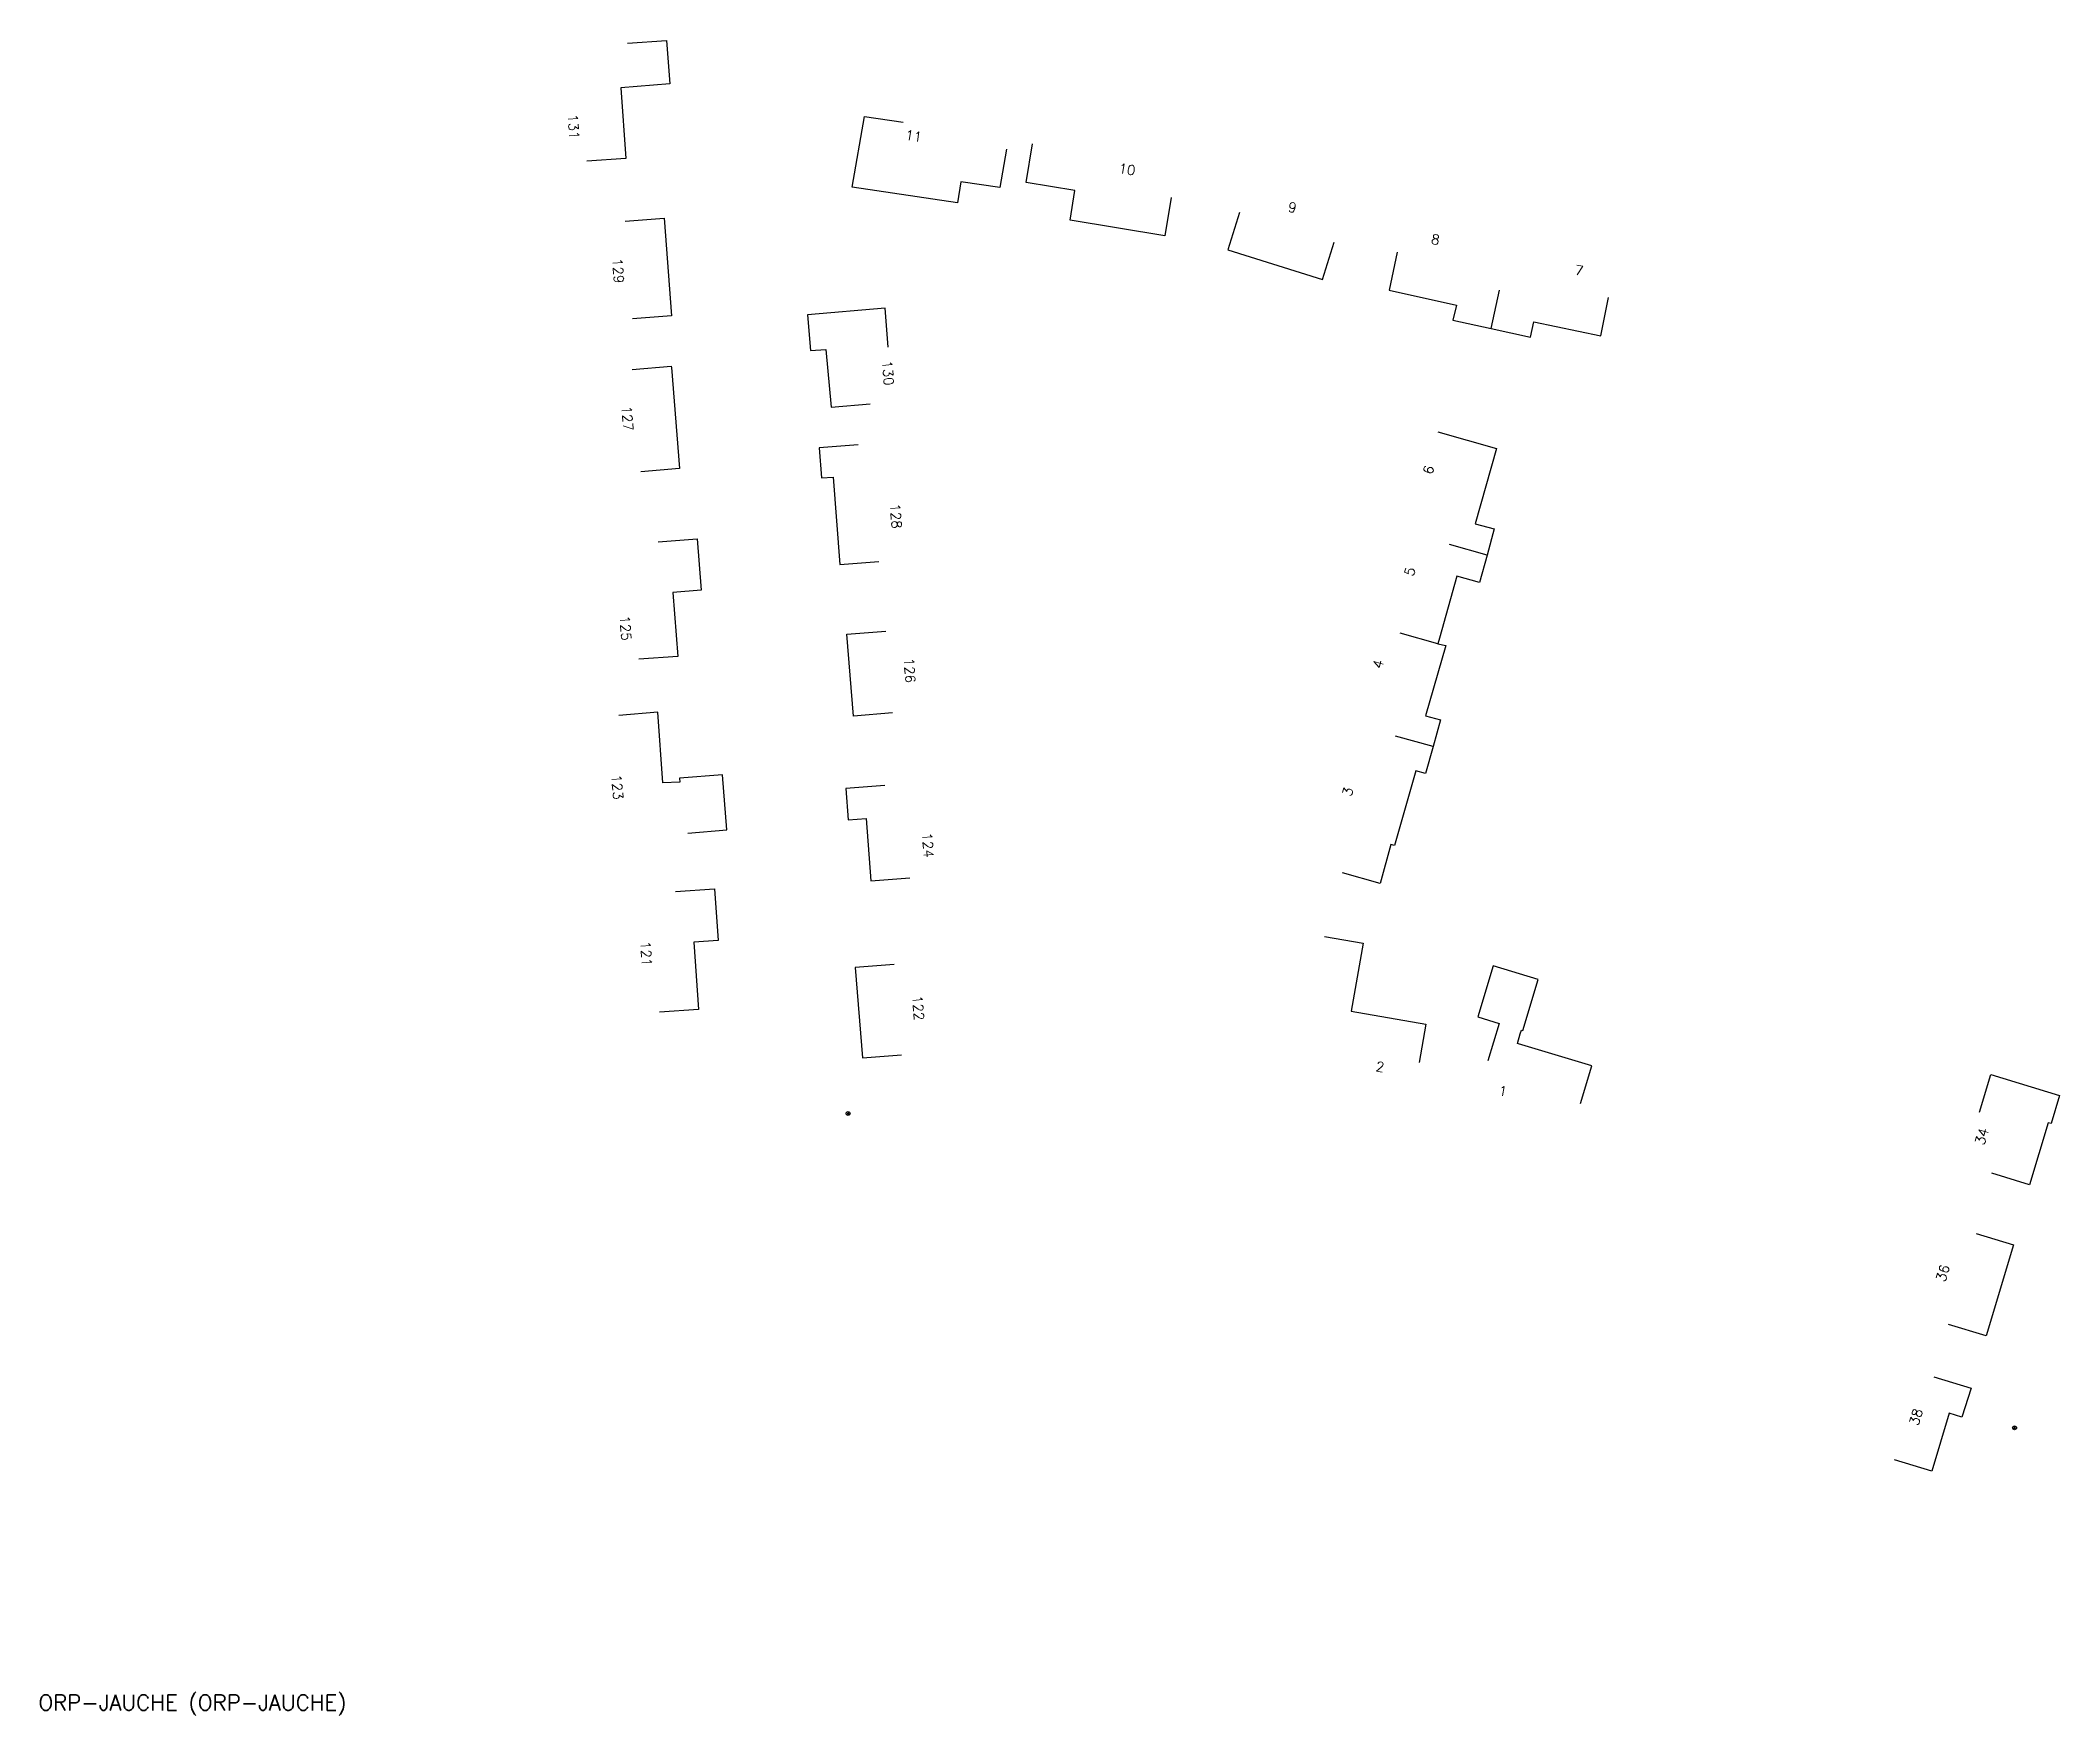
# Model space of a CAD drawing. Header units: millimetres. Extents: x 194014 to 194273, y 155761 to 155975.
import ezdxf
from ezdxf.enums import TextEntityAlignment as Align

# ---------------------------------------------------------------- set-up
doc = ezdxf.new("R2010")
doc.units = ezdxf.units.MM
doc.layers.get('0').update_dxf_attribs({"linetype": 'CONTINUOUS'})
for name, color, linetype in [('W0100', 7, 'CONTINUOUS'), ('W0856', 7, 'CONTINUOUS'), ('W0980', 7, 'CONTINUOUS'), ('W0991', 7, 'CONTINUOUS'), ('W1102', 7, 'CONTINUOUS')]:
    doc.layers.add(name, color=color, linetype=linetype)
doc.styles.get("Standard").update_dxf_attribs({"font": 'romans.shx', "width": 0.85})

# ---------------------------------------------------------------- blocks, each defined once
blk = doc.blocks.new('T856')
for p, q in [((-0.125, 0), (0.125, 0)), ((0, 0.125), (0, -0.125))]:
    blk.add_line(p, q)
blk.add_ellipse((0, 0), major_axis=(-0.177, 0.177), ratio=1, start_param=3.9269908, end_param=10.2101761)

msp = doc.modelspace()

# ---------------------------------------------------------------- linework, layer by layer
at = {"layer": 'W0100'}
for points in [[(194089.34, 155974.95), (194094.33, 155975.31), (194094.77, 155969.73), (194088.49, 155969.24), (194089.14, 155960.22), (194084.15, 155959.85)], [(194137.82, 155961.41), (194136.96, 155956.49), (194132.01, 155957.22), (194131.55, 155954.54), (194118.1, 155956.53), (194119.67, 155965.59), (194124.62, 155964.86)], [(194158.9, 155955.23), (194158.09, 155950.3), (194145.96, 155952.29), (194146.58, 155956.09), (194140.35, 155957.15), (194141.16, 155962.08)], [(194089.05, 155952.18), (194094.04, 155952.56), (194094.99, 155940.07), (194090.01, 155939.69)], [(194167.65, 155953.3), (194166.16, 155948.53), (194178.27, 155944.74), (194179.76, 155949.51)], [(194187.79, 155948.23), (194186.78, 155943.34), (194195.39, 155941.43), (194194.94, 155939.51), (194199.84, 155938.47), (194204.84, 155937.33), (194205.28, 155939.29), (194213.84, 155937.53), (194214.84, 155942.43)], [(194122.71, 155936.05), (194122.31, 155941.04), (194112.37, 155940.18), (194112.75, 155935.63), (194114.74, 155935.78), (194115.42, 155928.37), (194120.4, 155928.82)], [(194089.97, 155933.21), (194094.95, 155933.62), (194094.97, 155933.47), (194096.02, 155920.54), (194091.04, 155920.13)], [(194118.87, 155923.58), (194113.89, 155923.19), (194114.15, 155919.35), (194115.65, 155919.45), (194116.53, 155908.27), (194121.51, 155908.66)], [(194193.02, 155925.22), (194200.52, 155923.09), (194197.8, 155913.48), (194200.21, 155912.83), (194199.3, 155909.44), (194198.33, 155905.97), (194195.44, 155906.77), (194193.2, 155898.85), (194193, 155898.13), (194194.01, 155897.92), (194191.43, 155888.92), (194193.36, 155888.38), (194192.41, 155884.97), (194191.43, 155881.52), (194190.18, 155881.88), (194187.46, 155872.32), (194187.01, 155872.44), (194185.63, 155867.47), (194180.81, 155868.81)], [(194093.27, 155911.17), (194098.26, 155911.54), (194098.76, 155904.96), (194095.17, 155904.69), (194095.78, 155896.51), (194090.79, 155896.14)], [(194123.27, 155889.27), (194118.28, 155888.86), (194117.43, 155899.35), (194122.41, 155899.75)], [(194097.06, 155873.91), (194102.04, 155874.31), (194101.51, 155881.37), (194096, 155880.93), (194096.04, 155880.43), (194093.89, 155880.32), (194093.24, 155889.36), (194088.25, 155888.95)], [(194122.25, 155879.98), (194117.27, 155879.6), (194117.58, 155875.58), (194119.88, 155875.76), (194120.5, 155867.78), (194125.48, 155868.16)], [(194095.5, 155866.43), (194100.48, 155866.78), (194100.94, 155860.17), (194097.85, 155859.96), (194098.45, 155851.34), (194093.46, 155850.99)], [(194178.51, 155860.66), (194183.44, 155859.82), (194181.94, 155851.11), (194191.46, 155849.48), (194190.62, 155844.56)], [(194123.47, 155857.11), (194118.49, 155856.71), (194119.42, 155845.16), (194124.4, 155845.55)], [(194211.24, 155839.33), (194212.7, 155844.11), (194203.32, 155846.96), (194203.18, 155847), (194203.55, 155848.21), (194203.69, 155848.69), (194203.88, 155848.63), (194205.83, 155855.16), (194200.07, 155856.92), (194198.13, 155850.39), (194200.85, 155849.56), (194199.42, 155844.77)], [(194262.29, 155838.22), (194263.74, 155843), (194272.54, 155840.32), (194271.48, 155836.74), (194271.09, 155836.85), (194268.68, 155828.92), (194263.89, 155830.38)], [(194261.88, 155822.69), (194266.66, 155821.24), (194263.14, 155809.57), (194258.35, 155811.02)], [(194256.45, 155804.35), (194261.24, 155802.91), (194260.05, 155799.18), (194258.43, 155799.69), (194256.2, 155792.27), (194251.41, 155793.71)]]:
    msp.add_lwpolyline(points, dxfattribs=at)
at = {"layer": 'W1102'}
for points in [[(194199.84, 155938.47), (194200.88, 155943.36)], [(194199.3, 155909.44), (194194.49, 155910.8)], [(194193, 155898.13), (194188.18, 155899.49)], [(194192.41, 155884.97), (194187.59, 155886.31)]]:
    msp.add_lwpolyline(points, dxfattribs=at)

# ---------------------------------------------------------------- block references
at = {"layer": 'W0856'}
for p in [(194117.57, 155838.03), (194266.78, 155797.82)]:
    msp.add_blockref('T856', p, dxfattribs=at)

# ---------------------------------------------------------------- texts
at = {"layer": 'W0980'}
msp.add_text('ORP-JAUCHE (ORP-JAUCHE)', height=2, dxfattribs=at).set_placement((194033.71, 155762.53), align=Align.MIDDLE)
at = {"layer": 'W0991'}
for s, rotation, p in [('131', 274.1385, (194081.83, 155964.22)), ('11', 350.6598, (194125.85, 155962.46)), ('10', 350.6598, (194153.16, 155958.2)), ('9', 350.6598, (194174.3, 155953.32)), ('8', 350.6598, (194192.6, 155949.22)), ('129', 274.1385, (194087.54, 155945.78)), ('7', 350.6598, (194210.97, 155945.27)), ('130', 274.1385, (194122.05, 155932.72)), ('127', 274.1385, (194088.72, 155926.91)), ('6', 74.0891, (194192.42, 155920.2)), ('128', 274.1385, (194123.07, 155914.41)), ('5', 74.0891, (194190.03, 155907.19)), ('125', 274.1385, (194088.49, 155900.08)), ('126', 274.1385, (194124.83, 155894.67)), ('4', 74.0891, (194185.99, 155895.35)), ('123', 274.1385, (194087.43, 155879.75)), ('3', 74.0891, (194182.09, 155879.02)), ('124', 274.1385, (194127.17, 155872.31)), ('121', 274.1385, (194091.12, 155858.42)), ('122', 274.1385, (194125.93, 155851.49)), ('2', 350.2928, (194185.52, 155843.4)), ('1', 350.2928, (194201.22, 155840.28)), ('34', 73.189, (194263.19, 155834.92)), ('36', 73.189, (194258.2, 155817.43)), ('38', 73.189, (194254.76, 155799.03))]:
    msp.add_text(s, height=1.25, rotation=rotation, dxfattribs=at).set_placement(p, align=Align.CENTER)

doc.saveas('drawing.dxf')
